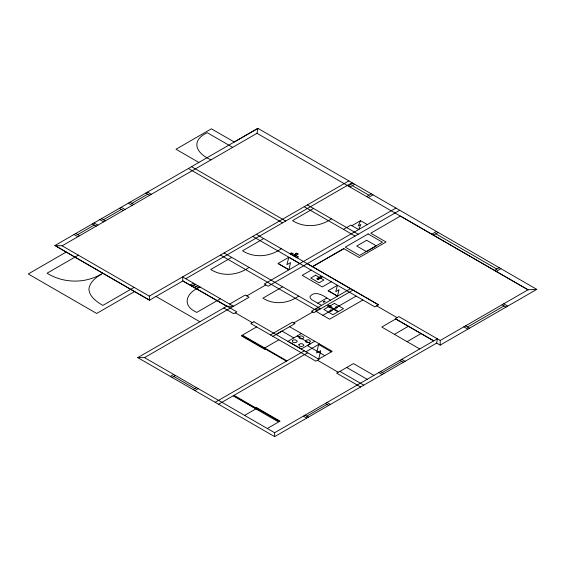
<?xml version="1.0" encoding="UTF-8"?>
<svg xmlns="http://www.w3.org/2000/svg" width="565" height="565" viewBox="0 0 565 565"><rect width="100%" height="100%" fill="white"/><g stroke="black" fill="none" stroke-linecap="round" stroke-linejoin="round"><path stroke-width="0.85" d="M274.625 436.632L274.625 432.734L437.331 338.795L436.66 343.082L274.625 436.632L137.768 357.617L226.911 306.152L236.876 311.908L233.719 313.73L223.754 307.974M436.66 343.082L440.184 345.116L440.227 340.469L528.014 289.781L536.75 289.365L257.894 128.368L234.235 141.999L211.395 128.813L175.998 149.245L198.866 162.452M54.925 245.549L62.136 245.81L256.997 133.312L257.894 128.368L54.925 245.549L149.555 300.185L182.855 280.953L226.911 306.152M288.828 257.259L286.886 264.695L290.537 262.584L288.92 269.83L277.987 263.516L288.828 257.259L299.761 263.572M367.314 224.573L360.59 220.689L358.217 225.936L360.858 224.411L358.648 229.574L350.879 225.089L343.456 229.376M102.844 273.22C96.777 276.906 89.637 281.61 88.896 289.322C89.637 297.028 96.777 301.738 102.844 305.425L134.117 287.373M77.631 234.652L94.291 225.032M103.409 219.771L121.404 209.382M131.864 203.344L147.712 194.19M134.548 291.596L66.197 252.061L28.25 273.969L96.664 313.469L134.548 291.596L149.555 300.185L149.301 296.138L62.136 245.81M78.33 255.161L47.057 273.22C63.315 283.305 84.623 283.785 101.213 274.159M149.301 296.138L348.895 180.906M185.758 278.729L352.044 182.721M348.259 185.998L352.991 183.272M349.947 186.973L354.679 184.246M313.554 208.471L292.522 220.611C304.422 228.218 320.122 226.812 331.429 218.789M263.714 238.557L242.54 250.782C254.42 258.403 270.07 256.757 281.285 248.699M231.699 257.379L210.752 269.47C222.497 277.005 237.964 275.36 249.038 267.393M190.151 285.163L193.527 283.213M191.839 286.137L195.222 284.188M194.537 287.698L197.92 285.749M196.225 288.673L199.607 286.723M200.165 287.048C186.676 292.282 180.821 305.291 196.79 312.396L220.428 298.744M366.6 196.585L371.325 193.859M368.288 197.559L373.013 194.833M290.777 254.052L292.176 253.268M293.299 255.507L295.241 254.391L296.053 253.205L298.087 253.643L297.903 254.271L293.906 255.86M296.434 257.315L297.804 256.524M351.917 225.689L360.59 220.689M229.63 304.062L245.281 295.029L249.109 297.239L144.527 357.617L137.768 357.617M395.917 208.054L264.286 284.054L268.114 286.264L399.752 210.265M246.799 295.905L265.804 284.93M311.202 270.141L302.211 275.332L322.283 286.928L331.281 281.73M282.634 286.787L262.93 298.165C273.926 305.234 288.39 303.56 298.73 296.081M170.355 376.431L173.73 374.482M256.609 326.944L242.413 335.137L286.956 360.851M172.043 377.406L175.418 375.457M431.787 234.221L436.512 231.495M433.475 235.195L438.2 232.469M317.834 303.243L326.845 298.045L330.454 300.128M270.416 334.911L292.486 322.17L294.958 323.597L272.888 336.345M350.512 288.666L311.442 311.223L313.921 312.65L352.991 290.099M293.786 322.919L312.749 311.972M263.65 347.397L263.092 347.722L286.391 361.176M264.688 347.998L278.884 339.798M193.166 389.603L196.542 387.654M322.862 315.298L356.112 296.095M194.854 390.577L198.237 388.628M301.378 333.541L287.981 341.274L301.322 348.972L314.712 341.239M362.9 299.987L329.621 319.197L316.103 311.393M307.332 263.686L378.43 304.782L374.821 306.866L252.767 236.396M215.166 402.301L304.309 350.837M305.955 351.79L319.472 343.986M218.542 404.25L307.685 352.786M494.481 270.416L499.213 267.69M244.631 415.395L255.903 408.883M496.169 271.398L500.901 268.665M394.419 334.346L408.382 326.28M339.939 371.389L353.457 363.585L373.924 375.4M407.075 341.648L421.038 333.59M267.323 428.496L278.594 421.991L233.211 395.783M306.731 416.151L327.015 404.441M382.223 372.568L401.75 361.289M467.495 327.036L504.029 305.94M440.184 345.116L536.75 289.365M343.916 248.685L312.487 266.666L343.774 248.6L359.227 257.52L386.057 242.025L370.753 233.19L400.401 216.07L528.014 289.781L256.997 133.312M276.066 334.508L282.02 331.097L293.835 337.912M314.592 309.401L320.68 308.751L224.065 252.972M326.845 298.045C322.467 294.725 313.85 290.601 309.966 296.674L310.482 298.468L311.866 299.761L321.443 305.326M352.313 185.61L368.966 195.222M435.841 233.832L496.847 269.053M503.712 303.815L507.716 306.124M232.646 147.366L207.221 132.683C189.854 141.059 196.472 153.652 211.049 159.839M502.024 304.789L506.028 307.099M307.346 204.89L358.21 234.249M304.196 206.705L355.053 236.071M191.549 166.675L285.692 221.028M465.496 325.878L469.501 328.187M463.809 326.853L467.806 329.162M188.392 168.497L282.542 222.85M295.099 254.469L295.714 254.822M294.676 254.716L291.406 252.83L290.036 253.621L297.155 257.732L298.525 256.941L295.283 255.069M256.376 234.32L378.43 304.782M440.227 340.469L398.876 316.591L395.274 318.674L433.729 340.879L395.726 318.978L381.763 327.036L419.731 348.958M376.622 305.827L397.068 317.636M328.576 290.904L337.178 295.869M278.587 263.742L288.538 269.484M147.486 192.107L151.321 194.318M145.798 193.082L149.633 195.299M129.943 202.242L133.778 204.452M401.75 359.34L405.126 361.289M220.456 255.055L317.071 310.835M128.255 203.216L132.09 205.427M400.062 360.315L403.445 362.264M121.178 207.298L125.006 209.509M119.49 208.273L123.318 210.484M380.535 371.586L383.91 373.543M378.84 372.561L382.215 374.517M289.584 326.704L332.248 351.338L318.716 359.156L320.694 350.646L316.64 352.991L318.639 344.466L331.33 351.868M101.495 218.662L105.33 220.873M99.807 219.637L103.635 221.847M297.148 335.998L310.531 343.725L307.325 345.568L324.783 355.653M346.712 367.49L367.172 379.306M94.065 222.956L97.893 225.167M92.378 223.931L96.205 226.141M193.527 285.163L196.225 286.723M363.768 385.168L339.763 371.304L336.606 373.126L360.611 386.99M235.294 312.819L252.336 322.664M317.452 360.258L338.181 372.222M75.717 233.543L79.552 235.76M74.029 234.517L77.864 236.735M156.039 296.441L199.883 321.753M327.015 402.485L330.391 404.434M325.327 403.459L328.703 405.416M305.044 415.169L308.426 417.125M303.356 416.144L306.731 418.093M233.988 395.331L257.471 408.891L256.906 409.215L233.423 395.655M144.527 357.617L274.625 432.734M173.73 376.431L194.854 388.628M55.151 245.563L66.197 252.061M338.915 289.902L337.517 296.173L328.06 290.714L337.446 285.297L335.758 291.724L338.915 289.902M292.317 340.695L292.705 342.192L294.683 342.722L296.66 342.192L297.232 341.253L295.636 339.883L293.722 339.883L292.317 340.695M298.97 344.537L298.977 345.646L300.375 346.458L302.96 346.232L303.885 345.095L302.296 343.725L300.375 343.725L298.97 344.537M298.998 336.839L299.386 338.329L301.364 338.866L303.341 338.329L303.913 337.39L302.324 336.027L300.403 336.027L298.998 336.839M305.658 340.681L305.658 341.79L307.063 342.595L309.648 342.376L310.566 341.232L308.977 339.869L307.056 339.869L305.658 340.681M318.448 278.75C317.057 280.078 317.05 277.429 318.448 278.75M332.043 310.566L330.928 311.209L329.812 310.566L330.928 309.924L332.043 310.566M318.928 278.75L317.812 279.4L316.697 278.75L317.812 278.107L318.928 278.75M337.39 307.473L336.274 308.123L335.158 307.473L336.274 306.83L337.39 307.473M330.398 310.347C330.553 311.951 332.594 309.641 330.398 310.347M335.744 307.261C335.9 308.864 337.941 306.555 335.744 307.261M291.95 253.791L291.498 253.664L291.95 253.791M296.908 256.651L296.908 256.651M368.112 233.952L345.243 247.152L359.566 255.422L382.427 242.223L368.112 233.952M366.65 240.28L356.72 246.015L366.402 251.609L376.332 245.874L366.65 240.28M315.616 275.219L310.757 278.022L319.077 282.825L323.936 280.021L315.616 275.219M320.814 276.44L317.664 278.263L319.013 279.046L322.17 277.224L320.814 276.44M253.925 321.746L250.768 323.568L315.884 361.162L319.041 359.34L253.925 321.746M242.032 335.582L241.467 335.907L264.773 349.361L265.338 349.029L242.032 335.582M324.557 301.096L323.124 301.922L323.731 302.275L325.165 301.449L324.557 301.096M328.752 305.255L327.403 306.039L330.553 307.861L331.909 307.078L328.752 305.255M328.887 306.59L323.886 309.479L332.954 314.719L337.962 311.831L328.887 306.59M334.431 303.412L329.43 306.301L338.506 311.541L343.506 308.652L334.431 303.412M256.616 407.626L256.051 407.951L279.527 421.504L280.092 421.179L256.616 407.626M296.046 253.233L297.854 254.285L297.501 253.593L296.046 253.233M233.465 306.272L226.706 306.272L182.855 280.953L182.601 276.906L233.465 306.272"/></g></svg>
